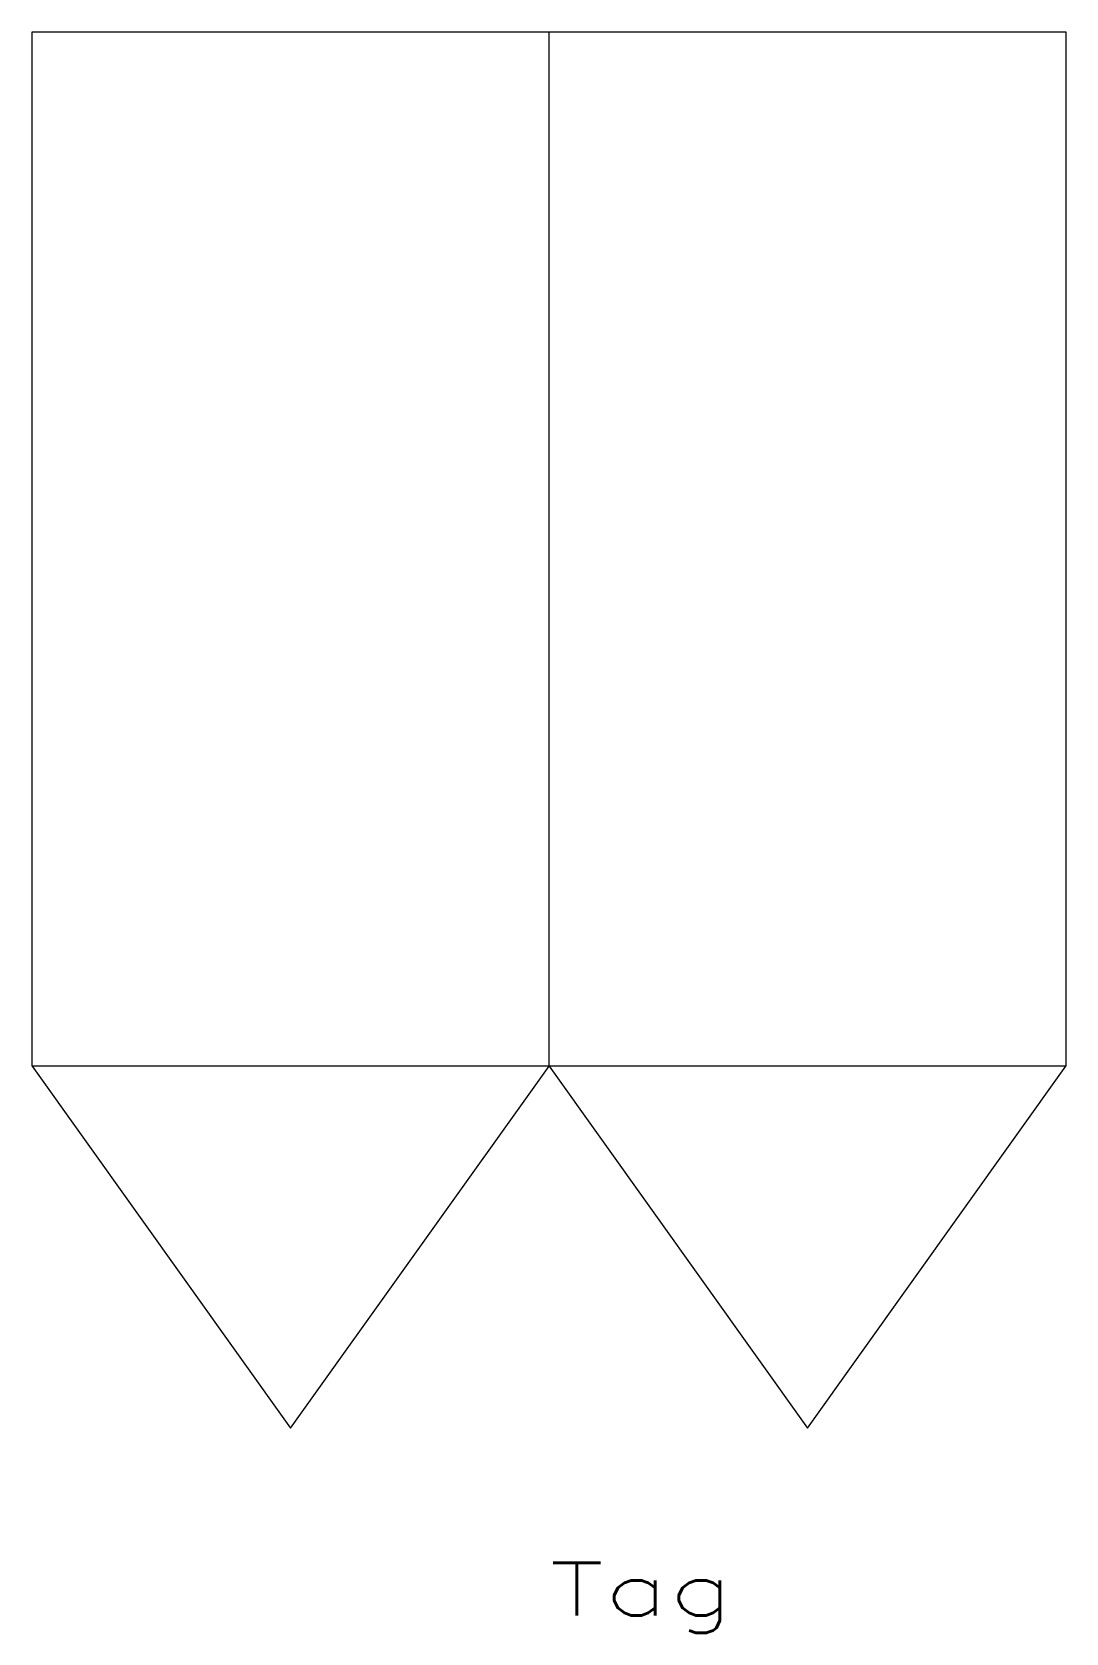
# Model space of a CAD drawing. Header units: inches. Extents: x -6.5 to 6.4, y -9.8 to 10.
import ezdxf
from ezdxf.enums import TextEntityAlignment as Align

# ---------------------------------------------------------------- set-up
doc = ezdxf.new("R2010")
doc.units = ezdxf.units.IN
doc.header["$MEASUREMENT"] = 0
doc.layers.get('0').update_dxf_attribs({"lineweight": 0})
doc.layers.add('1', color=7, linetype='Continuous', lineweight=0)
doc.styles.get("Standard").update_dxf_attribs({"font": 'TXT.SHX'})

msp = doc.modelspace()

# ---------------------------------------------------------------- linework, layer by layer
at = {"layer": '1', "color": 7, "linetype": 'Continuous'}
for p, q in [((-6.477, 10.038), (6.358, 10.038)), ((-6.477, -2.798), (-6.477, 10.038)), ((-0.059, -2.798), (-0.059, 10.038)), ((6.358, 10.038), (6.358, -2.798)), ((6.358, -2.798), (-6.477, -2.798)), ((-6.477, -2.798), (-3.268, -7.29)), ((-3.268, -7.29), (-0.059, -2.798)), ((-0.059, -2.798), (3.149, -7.29)), ((3.149, -7.29), (6.358, -2.798))]:
    msp.add_line(p, q, dxfattribs=at)

# ---------------------------------------------------------------- texts
at = {"color": 7, "linetype": 'Continuous', "width": 1.361111}
msp.add_text('Tag', height=0.6521, dxfattribs=at).set_placement((-0.052, -9.614), (2.23, -9.614), align=Align.FIT)

doc.saveas('drawing.dxf')
